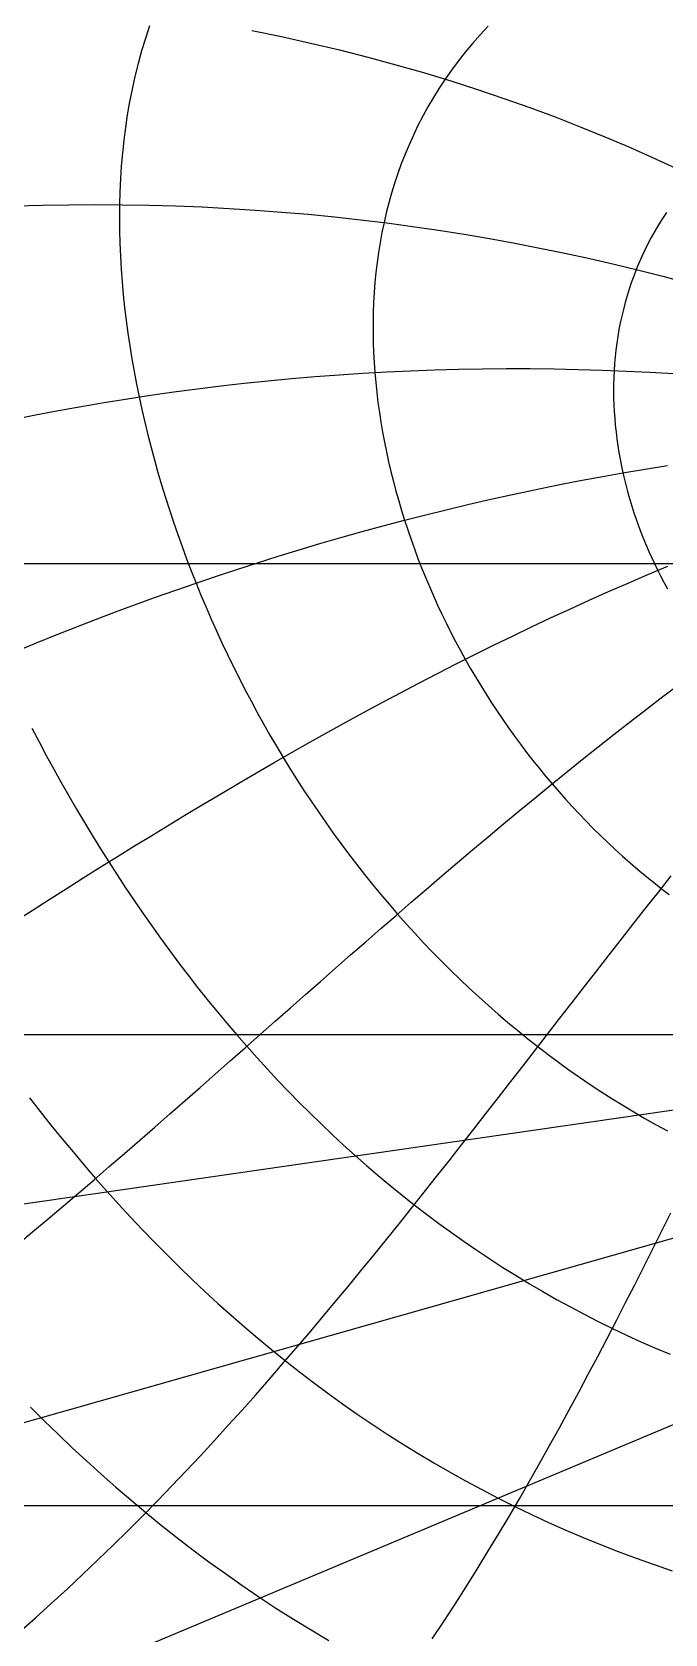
# Model space of a CAD drawing. Header units: millimetres. Extents: x -126 to 126, y -63 to 63.
# Drawn here: x -36.5 to -14.4, y -20.9 to 34.9 of the extents above; entities that cross this region are included whole.
import ezdxf

# ---------------------------------------------------------------- set-up
doc = ezdxf.new("R2010")
doc.units = ezdxf.units.MM
doc.layers.add('ENGRAVE', color=7, linetype='Continuous')

msp = doc.modelspace()

# ---------------------------------------------------------------- linework, layer by layer
at = {"layer": 'ENGRAVE'}
for points in [[(-32.4008, 35.136), (-32.5479, 34.6973), (-32.6822, 34.2571), (-32.8042, 33.8157), (-32.9145, 33.373), (-33.0133, 32.9292), (-33.1012, 32.4845), (-33.1785, 32.039), (-33.2456, 31.5927), (-33.3028, 31.1458), (-33.3504, 30.6983), (-33.3888, 30.2504), (-33.4182, 29.8022), (-33.439, 29.3537), (-33.4513, 28.9051), (-33.4555, 28.4563), (-33.4518, 28.0076), (-33.4403, 27.5589), (-33.4214, 27.1104), (-33.3952, 26.6622), (-33.3619, 26.2142), (-33.3216, 25.7666), (-33.2746, 25.3194), (-33.2211, 24.8728), (-33.161, 24.4267), (-33.0947, 23.9813), (-33.0223, 23.5366), (-32.9438, 23.0926), (-32.8594, 22.6495), (-32.7693, 22.2073), (-32.6734, 21.7661), (-32.572, 21.3259), (-32.4652, 20.8867), (-32.3529, 20.4487), (-32.2353, 20.0119), (-32.1125, 19.5764), (-31.9846, 19.1421), (-31.8517, 18.7093), (-31.7137, 18.2779), (-31.5708, 17.8479), (-31.423, 17.4196), (-31.2704, 16.9928), (-31.1131, 16.5677), (-30.951, 16.1443), (-30.7843, 15.7226), (-30.613, 15.3028), (-30.4371, 14.885), (-30.2567, 14.469), (-30.0718, 14.0551), (-29.8824, 13.6432), (-29.6885, 13.2335), (-29.4903, 12.8259), (-29.2877, 12.4206), (-29.0808, 12.0176), (-28.8695, 11.6169), (-28.6539, 11.2187), (-28.4341, 10.8229), (-28.21, 10.4297), (-27.9816, 10.0391), (-27.7491, 9.6512), (-27.5123, 9.266), (-27.2713, 8.8835), (-27.0262, 8.504), (-26.7769, 8.1273), (-26.5234, 7.7537), (-26.2658, 7.383), (-26.0041, 7.0155), (-25.7383, 6.6512), (-25.4683, 6.2901), (-25.1943, 5.9322), (-24.9162, 5.5778), (-24.634, 5.2268), (-24.3478, 4.8793), (-24.0575, 4.5354), (-23.7632, 4.1952), (-23.4648, 3.8586), (-23.1625, 3.5258), (-22.8562, 3.1969), (-22.5458, 2.8719), (-22.2315, 2.5509), (-21.9133, 2.2339), (-21.5911, 1.9211), (-21.265, 1.6125), (-20.935, 1.3082), (-20.6012, 1.0082), (-20.2634, 0.7126), (-19.9219, 0.4215), (-19.5765, 0.135), (-19.2274, -0.1469), (-18.8745, -0.4241), (-18.5178, -0.6966), (-18.1575, -0.9641), (-17.7935, -1.2268), (-17.4259, -1.4844), (-17.0547, -1.737), (-16.6799, -1.9845), (-16.3017, -2.2268), (-15.9199, -2.4637), (-15.5348, -2.6954), (-15.1463, -2.9216), (-14.7545, -3.1424), (-14.3594, -3.3576)], [(-28.8445, 34.9764), (-27.812, 34.762), (-26.7929, 34.5347), (-25.7877, 34.2946), (-24.7966, 34.0423), (-23.82, 33.778), (-22.8582, 33.502), (-21.9113, 33.2146), (-20.9794, 32.9163), (-20.0627, 32.6073), (-19.1611, 32.2881), (-18.2747, 31.9588), (-17.4033, 31.6199), (-16.547, 31.2717), (-15.7054, 30.9144), (-14.8787, 30.5485), (-14.0664, 30.1741)], [(-20.6087, 35.124), (-20.8875, 34.8242), (-21.1544, 34.5209), (-21.4096, 34.2142), (-21.6532, 33.9042), (-21.8855, 33.5912), (-22.1067, 33.2752), (-22.317, 32.9565), (-22.5167, 32.6351), (-22.7059, 32.3112), (-22.8849, 31.985), (-23.0538, 31.6566), (-23.213, 31.3261), (-23.3625, 30.9936), (-23.5026, 30.6593), (-23.6334, 30.3233), (-23.7553, 29.9858), (-23.8683, 29.6467), (-23.9727, 29.3063), (-24.0686, 28.9647), (-24.1562, 28.6219), (-24.2356, 28.2781), (-24.3072, 27.9333), (-24.3709, 27.5877), (-24.427, 27.2413), (-24.4756, 26.8943), (-24.5169, 26.5468), (-24.551, 26.1988), (-24.5781, 25.8504), (-24.5982, 25.5017), (-24.6116, 25.1528), (-24.6183, 24.8038), (-24.6185, 24.4547), (-24.6123, 24.1057), (-24.5998, 23.7568), (-24.5811, 23.4081), (-24.5563, 23.0596), (-24.5256, 22.7115), (-24.489, 22.3638), (-24.4467, 22.0166), (-24.3986, 21.67), (-24.345, 21.324), (-24.2859, 20.9786), (-24.2214, 20.6341), (-24.1516, 20.2904), (-24.0765, 19.9476), (-23.9963, 19.6057), (-23.911, 19.2649), (-23.8206, 18.9252), (-23.7253, 18.5867), (-23.6251, 18.2493), (-23.5201, 17.9133), (-23.4103, 17.5786), (-23.2959, 17.2453), (-23.1767, 16.9135), (-23.0531, 16.5833), (-22.9248, 16.2546), (-22.7921, 15.9276), (-22.655, 15.6023), (-22.5135, 15.2788), (-22.3677, 14.9571), (-22.2176, 14.6373), (-22.0633, 14.3195), (-21.9048, 14.0037), (-21.7421, 13.6899), (-21.5754, 13.3783), (-21.4046, 13.0689), (-21.2297, 12.7617), (-21.0509, 12.4569), (-20.8682, 12.1544), (-20.6815, 11.8543), (-20.491, 11.5567), (-20.2967, 11.2616), (-20.0986, 10.9691), (-19.8967, 10.6793), (-19.6911, 10.3921), (-19.4818, 10.1078), (-19.2689, 9.8262), (-19.0524, 9.5476), (-18.8323, 9.2718), (-18.6086, 8.9991), (-18.3815, 8.7294), (-18.1508, 8.4628), (-17.9168, 8.1993), (-17.6793, 7.9391), (-17.4385, 7.6821), (-17.1943, 7.4285), (-16.9469, 7.1782), (-16.6962, 6.9314), (-16.4422, 6.6881), (-16.1851, 6.4483), (-15.9249, 6.212), (-15.6615, 5.9795), (-15.3951, 5.7506), (-15.1257, 5.5255), (-14.8532, 5.3042), (-14.5778, 5.0868), (-14.2996, 4.8732)], [(62.8319, 34.2829), (63.8222, 34.03), (64.7981, 33.765), (65.7592, 33.4885), (66.7054, 33.2006), (67.6366, 32.9018), (68.5526, 32.5923), (69.4534, 32.2726), (70.3392, 31.9429), (71.2098, 31.6035), (72.0655, 31.2548), (72.9062, 30.8971), (73.7323, 30.5308), (74.5439, 30.1561), (75.3412, 29.7733), (76.1244, 29.3827), (76.8938, 28.9846), (77.6496, 28.5794), (78.3922, 28.1671), (79.1217, 27.7482), (79.8386, 27.3229), (80.5431, 26.8913), (81.2355, 26.4539), (-43.7476, -26.0107)], [(-37.0776, 28.8609), (-36.1482, 28.8878), (-35.2178, 28.9039), (-34.2871, 28.9094), (-33.3563, 28.904), (-32.426, 28.888), (-31.4965, 28.8612), (-30.5684, 28.8237), (-29.642, 28.7756), (-28.7177, 28.7168), (-27.7961, 28.6475), (-26.8774, 28.5677), (-25.9621, 28.4775), (-25.0506, 28.377), (-24.1432, 28.2663), (-23.2402, 28.1455), (-22.3421, 28.0146), (-21.4491, 27.8739), (-20.5615, 27.7234), (-19.6797, 27.5633), (-18.8038, 27.3937), (-17.9341, 27.2148), (-17.0708, 27.0267), (-16.2142, 26.8296), (-15.3644, 26.6236), (-14.5215, 26.409), (-13.6859, 26.1858)], [(-14.3996, 28.6335), (-14.5397, 28.4195), (-14.6739, 28.2036), (-14.8022, 27.9859), (-14.9246, 27.7663), (-15.0413, 27.5451), (-15.1522, 27.3223), (-15.2574, 27.098), (-15.3569, 26.8722), (-15.4508, 26.6451), (-15.5392, 26.4167), (-15.622, 26.1871), (-15.6994, 25.9564), (-15.7713, 25.7246), (-15.8379, 25.4919), (-15.8992, 25.2583), (-15.9552, 25.0238), (-16.006, 24.7886), (-16.0516, 24.5528), (-16.0922, 24.3163), (-16.1277, 24.0794), (-16.1583, 23.8419), (-16.1839, 23.6041), (-16.2046, 23.366), (-16.2205, 23.1276), (-16.2316, 22.889), (-16.2379, 22.6502), (-16.2397, 22.4115), (-16.2368, 22.1727), (-16.2293, 21.934), (-16.2173, 21.6955), (-16.2009, 21.4571), (-16.18, 21.219), (-16.1548, 20.9813), (-16.1252, 20.7439), (-16.0914, 20.5069), (-16.0534, 20.2705), (-16.0112, 20.0346), (-15.9649, 19.7993), (-15.9145, 19.5647), (-15.8601, 19.3308), (-15.8017, 19.0977), (-15.7394, 18.8654), (-15.6732, 18.6341), (-15.6032, 18.4037), (-15.5293, 18.1743), (-15.4517, 17.946), (-15.3704, 17.7187), (-15.2854, 17.4927), (-15.1968, 17.2679), (-15.1046, 17.0443), (-15.0089, 16.822), (-14.9097, 16.6011), (-14.807, 16.3817), (-14.7009, 16.1637), (-14.5914, 15.9472), (-14.4786, 15.7323), (-14.3625, 15.5191)], [(62.8319, 23.5201), (63.5844, 23.2145), (64.3293, 22.9025), (65.0667, 22.5843), (65.7966, 22.26), (66.5192, 21.9297), (67.2344, 21.5937), (67.9424, 21.2521), (68.6433, 20.9051), (69.3371, 20.5529), (70.0241, 20.1955), (70.7042, 19.8332), (71.3777, 19.4661), (72.0446, 19.0944), (72.7051, 18.7182), (73.3593, 18.3376), (74.0074, 17.9528), (-51.0142, -17.564)], [(-37.1674, 21.4223), (-36.3759, 21.5809), (-35.5807, 21.7325), (-34.7819, 21.8771), (-33.9797, 22.0145), (-33.1742, 22.1448), (-32.3656, 22.2678), (-31.5539, 22.3834), (-30.7394, 22.4916), (-29.9222, 22.5922), (-29.1024, 22.6853), (-28.2804, 22.7708), (-27.4562, 22.8486), (-26.63, 22.9186), (-25.8021, 22.9809), (-24.9726, 23.0353), (-24.1417, 23.0818), (-23.3097, 23.1205), (-22.4768, 23.1512), (-21.6431, 23.174), (-20.8089, 23.1888), (-19.9745, 23.1956), (-19.1399, 23.1944), (-18.3055, 23.1853), (-17.4714, 23.1682), (-16.6379, 23.1431), (-15.8052, 23.1101), (-14.9735, 23.0692), (-14.1431, 23.0203)], [(-37.0196, 13.3687), (-36.3405, 13.6458), (-35.658, 13.9192), (-34.9721, 14.1889), (-34.2829, 14.4547), (-33.5902, 14.7166), (-32.894, 14.9744), (-32.1943, 15.2281), (-31.4911, 15.4775), (-30.7843, 15.7226), (-30.074, 15.9633), (-29.3601, 16.1994), (-28.6426, 16.4309), (-27.9215, 16.6577), (-27.1968, 16.8796), (-26.4686, 17.0966), (-25.7367, 17.3085), (-25.0014, 17.5154), (-24.2625, 17.717), (-23.5201, 17.9133), (-22.7743, 18.1042), (-22.025, 18.2896), (-21.2724, 18.4695), (-20.5164, 18.6436), (-19.7572, 18.812), (-18.9947, 18.9746), (-18.2292, 19.1312), (-17.4606, 19.2818), (-16.689, 19.4263), (-15.9145, 19.5647), (-15.1373, 19.6968), (-14.3573, 19.8226)], [(-37.0866, 3.9461), (-36.4964, 4.3238), (-35.9049, 4.7005), (-35.312, 5.0763), (-34.7178, 5.4509), (-34.122, 5.8244), (-33.5247, 6.1965), (-32.9255, 6.5674), (-32.3246, 6.9367), (-31.7217, 7.3045), (-31.1167, 7.6707), (-30.5096, 8.0352), (-29.9002, 8.3979), (-29.2885, 8.7586), (-28.6744, 9.1174), (-28.0577, 9.4741), (-27.4383, 9.8286), (-26.8162, 10.1808), (-26.1912, 10.5307), (-25.5633, 10.8781), (-24.9323, 11.2229), (-24.2983, 11.5651), (-23.661, 11.9045), (-23.0204, 12.2411), (-22.3763, 12.5747), (-21.7288, 12.9052), (-21.0778, 13.2326), (-20.4231, 13.5567), (-19.7646, 13.8774), (-19.1024, 14.1946), (-18.4362, 14.5082), (-17.7661, 14.8182), (-17.092, 15.1243), (-16.4138, 15.4265), (-15.7315, 15.7246), (-15.0449, 16.0186), (-14.3541, 16.3084)], [(-37.001, 16.4061), (-36.3028, 16.4061), (-35.6047, 16.4061), (-34.9066, 16.4061), (-34.2085, 16.4061), (-33.5103, 16.4061), (-32.8122, 16.4061), (-32.1141, 16.4061), (-31.4159, 16.4061), (-30.7178, 16.4061), (-30.0197, 16.4061), (-29.3215, 16.4061), (-28.6234, 16.4061), (-27.9253, 16.4061), (-27.2271, 16.4061), (-26.529, 16.4061), (-25.8309, 16.4061), (-25.1327, 16.4061), (-24.4346, 16.4061), (-23.7365, 16.4061), (-23.0383, 16.4061), (-22.3402, 16.4061), (-21.6421, 16.4061), (-20.944, 16.4061), (-20.2458, 16.4061), (-19.5477, 16.4061), (-18.8496, 16.4061), (-18.1514, 16.4061), (-17.4533, 16.4061), (-16.7552, 16.4061), (-16.057, 16.4061), (-15.3589, 16.4061), (-14.6608, 16.4061), (-13.9626, 16.4061)], [(62.8319, 12.0024), (63.4701, 11.6638), (64.1051, 11.3224), (64.7369, 10.9783), (65.3657, 10.6316), (65.9915, 10.2825), (66.6145, 9.9309), (67.2346, 9.577), (67.8521, 9.221), (-57.1967, -8.8628)], [(-37.0198, -7.3317), (-36.4794, -6.8796), (-35.941, -6.4262), (-35.4046, -5.9718), (-34.8701, -5.5163), (-34.3372, -5.0598), (-33.8059, -4.6024), (-33.276, -4.1442), (-32.7473, -3.6853), (-32.2198, -3.2258), (-31.6932, -2.7657), (-31.1675, -2.3051), (-30.6425, -1.8442), (-30.118, -1.3829), (-29.594, -0.9214), (-29.0702, -0.4597), (-28.5466, 0.0021), (-28.023, 0.4638), (-27.4992, 0.9255), (-26.9752, 1.387), (-26.4507, 1.8483), (-25.9257, 2.3093), (-25.4, 2.7698), (-24.8734, 3.2299), (-24.3459, 3.6895), (-23.8172, 4.1483), (-23.2873, 4.6065), (-22.756, 5.0639), (-22.2231, 5.5204), (-21.6885, 5.9759), (-21.1521, 6.4303), (-20.6137, 6.8836), (-20.0732, 7.3357), (-19.5305, 7.7865), (-18.9853, 8.2359), (-18.4375, 8.6837), (-17.8871, 9.13), (-17.3338, 9.5746), (-16.7775, 10.0175), (-16.218, 10.4584), (-15.6552, 10.8974), (-15.089, 11.3344), (-14.5192, 11.7692), (-13.9456, 12.2017)], [(-36.5044, 10.669), (-36.2544, 10.1918), (-36.0005, 9.7171), (-35.7426, 9.2447), (-35.4807, 8.7747), (-35.2147, 8.3073), (-34.9448, 7.8425), (-34.6708, 7.3803), (-34.3927, 6.9208), (-34.1106, 6.4641), (-33.8243, 6.0102), (-33.5339, 5.5592), (-33.2393, 5.1111), (-32.9405, 4.6661), (-32.6374, 4.2241), (-32.3301, 3.7854), (-32.0186, 3.3498), (-31.7027, 2.9176), (-31.3824, 2.4887), (-31.0578, 2.0633), (-30.7288, 1.6414), (-30.3954, 1.2231), (-30.0575, 0.8085), (-29.7151, 0.3976), (-29.3682, -0.0094), (-29.0168, -0.4125), (-28.6607, -0.8116), (-28.3001, -1.2067), (-27.9349, -1.5975), (-27.565, -1.9841), (-27.1904, -2.3664), (-26.8111, -2.7442), (-26.4272, -3.1175), (-26.0384, -3.4862), (-25.645, -3.8502), (-25.2467, -4.2094), (-24.8437, -4.5637), (-24.4359, -4.913), (-24.0233, -5.2573), (-23.6059, -5.5963), (-23.1837, -5.9301), (-22.7567, -6.2586), (-22.3249, -6.5815), (-21.8882, -6.8989), (-21.4468, -7.2106), (-21.0007, -7.5166), (-20.5497, -7.8167), (-20.0941, -8.1108), (-19.6337, -8.3989), (-19.1687, -8.6808), (-18.699, -8.9564), (-18.2248, -9.2256), (-17.7459, -9.4884), (-17.2626, -9.7446), (-16.7748, -9.9942), (-16.2827, -10.237), (-15.7862, -10.4729), (-15.2854, -10.7019), (-14.7805, -10.9238), (-14.2715, -11.1385)], [(-36.9465, -20.8178), (-36.3825, -20.3215), (-35.8263, -19.8219), (-35.2776, -19.3191), (-34.736, -18.8133), (-34.2015, -18.3045), (-33.6735, -17.7929), (-33.1521, -17.2787), (-32.6367, -16.7619), (-32.1273, -16.2427), (-31.6235, -15.7211), (-31.1252, -15.1974), (-30.6321, -14.6715), (-30.1439, -14.1436), (-29.6605, -13.6137), (-29.1816, -13.0821), (-28.707, -12.5487), (-28.2365, -12.0137), (-27.7699, -11.4771), (-27.3069, -10.9391), (-26.8475, -10.3997), (-26.3913, -9.859), (-25.9383, -9.317), (-25.4881, -8.7739), (-25.0407, -8.2298), (-24.5958, -7.6846), (-24.1532, -7.1386), (-23.7129, -6.5917), (-23.2745, -6.044), (-22.8379, -5.4955), (-22.4031, -4.9465), (-21.9696, -4.3968), (-21.5376, -3.8467), (-21.1066, -3.2961), (-20.6766, -2.7451), (-20.2475, -2.1939), (-19.819, -1.6423), (-19.3909, -1.0906), (-18.9632, -0.5387), (-18.5357, 0.0132), (-18.1082, 0.5651), (-17.6804, 1.1169), (-17.2524, 1.6686), (-16.8239, 2.2202), (-16.3947, 2.7714), (-15.9647, 3.3224), (-15.5337, 3.873), (-15.1015, 4.4231), (-14.668, 4.9727), (-14.2331, 5.5217)], [(-37.001, 0), (-36.3028, 0), (-35.6047, 0), (-34.9066, 0), (-34.2085, 0), (-33.5103, 0), (-32.8122, 0), (-32.1141, 0), (-31.4159, 0), (-30.7178, 0), (-30.0197, 0), (-29.3215, 0), (-28.6234, 0), (-27.9253, 0), (-27.2271, 0), (-26.529, 0), (-25.8309, 0), (-25.1327, 0), (-24.4346, 0), (-23.7365, 0), (-23.0383, 0), (-22.3402, 0), (-21.6421, 0), (-20.944, 0), (-20.2458, 0), (-19.5477, 0), (-18.8496, 0), (-18.1514, 0), (-17.4533, 0), (-16.7552, 0), (-16.057, 0), (-15.3589, 0), (-14.6608, 0), (-13.9626, 0)], [(-36.5864, -2.2032), (-36.2146, -2.6806), (-35.8381, -3.1544), (-35.4568, -3.6247), (-35.0705, -4.0913), (-34.6792, -4.5541), (-34.2829, -5.0131), (-33.8813, -5.4682), (-33.4746, -5.9192), (-33.0625, -6.366), (-32.6449, -6.8086), (-32.2219, -7.2469), (-31.7933, -7.6807), (-31.3591, -8.1099), (-30.9192, -8.5344), (-30.4734, -8.9542), (-30.0218, -9.3691), (-29.5643, -9.7789), (-29.1007, -10.1836), (-28.6311, -10.583), (-28.1554, -10.977), (-27.6734, -11.3655), (-27.1853, -11.7484), (-26.6908, -12.1255), (-26.19, -12.4966), (-25.6829, -12.8618), (-25.1693, -13.2207), (-24.6493, -13.5734), (-24.1229, -13.9196), (-23.5899, -14.2592), (-23.0505, -14.592), (-22.5046, -14.918), (-21.9522, -15.237), (-21.3933, -15.5487), (-20.828, -15.8532), (-20.2562, -16.1503), (-19.6781, -16.4397), (-19.0936, -16.7214), (-18.5029, -16.9952), (-17.9059, -17.2609), (-17.3028, -17.5185), (-16.6937, -17.7678), (-16.0787, -18.0086), (-15.4578, -18.2408), (-14.8312, -18.4643), (-14.199, -18.6789)], [(-22.5574, -21.0557), (-22.1566, -20.4506), (-21.7624, -19.8437), (-21.3747, -19.2353), (-20.9932, -18.6254), (-20.6174, -18.014), (-20.2471, -17.4012), (-19.8821, -16.7872), (-19.5221, -16.1719), (-19.1668, -15.5555), (-18.8159, -14.938), (-18.4692, -14.3195), (-18.1266, -13.6999), (-17.7877, -13.0795), (-17.4524, -12.4582), (-17.1204, -11.8361), (-16.7915, -11.2132), (-16.4656, -10.5896), (-16.1424, -9.9654), (-15.8218, -9.3405), (-15.5036, -8.7151), (-15.1875, -8.0891), (-14.8735, -7.4626), (-14.5613, -6.8357), (-14.2508, -6.2084)], [(-36.5481, -12.9762), (-36.0714, -13.4527), (-35.5877, -13.9247), (-35.0969, -14.3921), (-34.5988, -14.8547), (-34.0933, -15.3123), (-33.5801, -15.7649), (-33.0592, -16.2123), (-32.5305, -16.6543), (-31.9936, -17.0908), (-31.4486, -17.5215), (-30.8953, -17.9464), (-30.3335, -18.3653), (-29.7631, -18.778), (-29.1841, -19.1842), (-28.5961, -19.5839), (-27.9993, -19.9769), (-27.3934, -20.3628), (-26.7784, -20.7417), (-26.1542, -21.1132)], [(-37.001, -16.4061), (-36.3028, -16.4061), (-35.6047, -16.4061), (-34.9066, -16.4061), (-34.2085, -16.4061), (-33.5103, -16.4061), (-32.8122, -16.4061), (-32.1141, -16.4061), (-31.4159, -16.4061), (-30.7178, -16.4061), (-30.0197, -16.4061), (-29.3215, -16.4061), (-28.6234, -16.4061), (-27.9253, -16.4061), (-27.2271, -16.4061), (-26.529, -16.4061), (-25.8309, -16.4061), (-25.1327, -16.4061), (-24.4346, -16.4061), (-23.7365, -16.4061), (-23.0383, -16.4061), (-22.3402, -16.4061), (-21.6421, -16.4061), (-20.944, -16.4061), (-20.2458, -16.4061), (-19.5477, -16.4061), (-18.8496, -16.4061), (-18.1514, -16.4061), (-17.4533, -16.4061), (-16.7552, -16.4061), (-16.057, -16.4061), (-15.3589, -16.4061), (-14.6608, -16.4061), (-13.9626, -16.4061)]]:
    msp.add_lwpolyline(points, dxfattribs=at)

doc.saveas('drawing.dxf')
